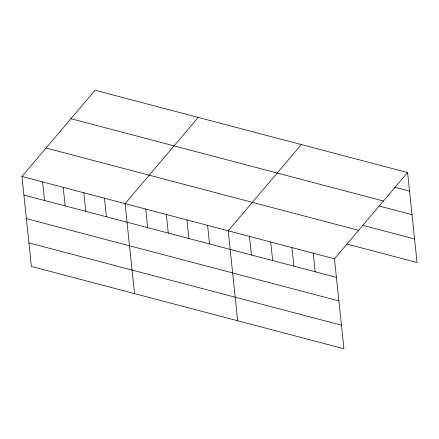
<?xml version="1.0" encoding="UTF-8"?>
<svg xmlns="http://www.w3.org/2000/svg" width="439" height="439" viewBox="0 0 439 439"><rect width="100%" height="100%" fill="white"/><g stroke="black" fill="none" stroke-linecap="round" stroke-linejoin="round"><path stroke-width="0.66" d="M407.595 172.554L334.469 258.785L343.924 348.758L31.405 266.446L21.95 176.473L95.076 90.242L407.595 172.554L417.05 262.527L346.859 244.04M198.208 117.405L125.082 203.636L134.537 293.609M301.341 144.568L228.214 230.799L237.669 320.772M394.738 187.233L409.549 191.135M70.942 118.7L383.461 201.013M379.181 206.045L412.023 214.693M362.411 225.229L414.575 238.97M46.084 148.02L358.597 230.332M21.95 176.473L334.469 258.785M23.904 195.059L336.422 277.371M26.378 218.617L338.897 300.929M28.93 242.888L341.449 325.2M313.216 253.188L315.169 271.774M291.962 247.591L293.916 266.177M270.715 241.993L272.668 260.579M249.462 236.396L251.415 254.982M207.587 225.366L209.54 243.952M186.959 219.934L188.913 238.52M166.332 214.501L168.285 233.087M145.71 209.068L147.658 227.654M104.455 198.203L106.408 216.789M83.827 192.77L85.781 211.357M63.205 187.338L65.153 205.924M42.578 181.905L44.531 200.491"/></g></svg>
